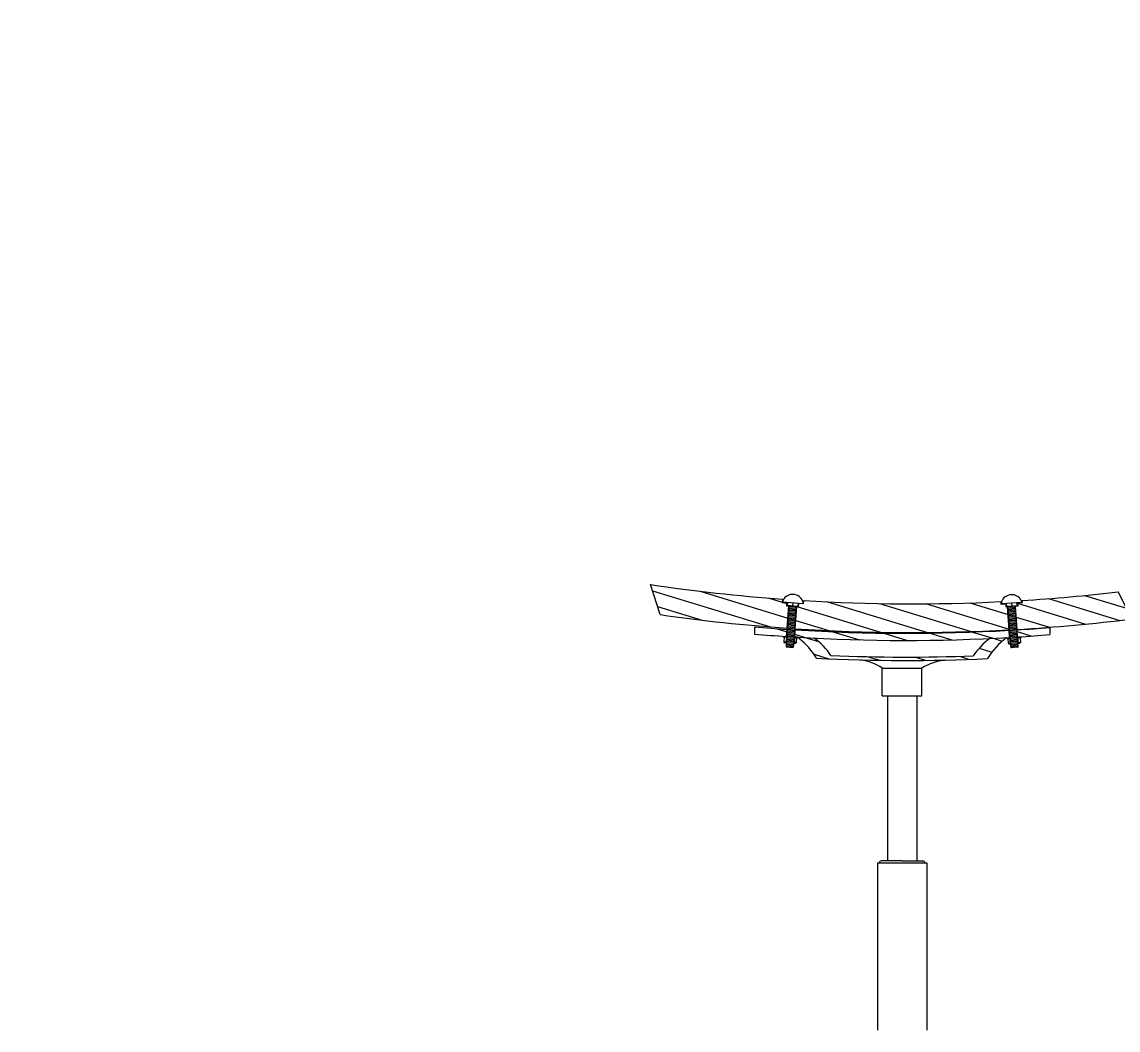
# Model space of a CAD drawing. Header units: centimetres. Extents: x 2174 to 3372, y 1015 to 1247.
# Drawn here: x 2377.3 to 2446.7, y 1086.1 to 1149.9 of the extents above; entities that cross this region are included whole.
import ezdxf

# ---------------------------------------------------------------- set-up
doc = ezdxf.new("R2010")
doc.units = ezdxf.units.CM
doc.layers.get('0').update_dxf_attribs({"color": 94})
doc.layers.add('ferramenta', color=211, linetype='Continuous')

msp = doc.modelspace()

# ---------------------------------------------------------------- hatches: boundary and pattern name
h = msp.add_hatch()
h.set_pattern_fill('ANSI31', color=253, scale=0.27, angle=118)
h.paths.add_polyline_path([(2470.074, 1099.031), (2468.8, 1098.721), (2470.084, 1098.755)], flags=17)
h.paths.add_polyline_path([(2477.818, 1099.379), (2477.818, 1102.658), (2476.455, 1102.694), (2476.455, 1098.829), (2478.68, 1098.77), (2478.694, 1099.166)])
h.paths.add_polyline_path([(2479.248, 1099.031), (2479.237, 1098.755), (2480.521, 1098.721)], flags=17)
h.paths.add_polyline_path([(2496.695, 1099.98), (2497.514, 1099.959), (2497.469, 1098.273), (2498.161, 1098.255), (2498.161, 1102.12), (2477.818, 1102.658), (2477.818, 1099.379), (2478.694, 1099.166), (2478.752, 1100.704), (2479.309, 1100.691), (2479.248, 1099.031), (2480.521, 1098.721), (2496.65, 1098.295)])
h.paths.add_polyline_path([(2497.477, 1099.912), (2496.729, 1099.931), (2496.724, 1099.769), (2497.473, 1099.75)], flags=17)
h.paths.add_polyline_path([(2497.395, 1099.752), (2496.802, 1099.767), (2496.8, 1099.692), (2497.393, 1099.677)], flags=17)
h.paths.add_polyline_path([(2497.471, 1099.675), (2496.722, 1099.694), (2496.631, 1096.246), (2497.38, 1096.226)])
h.paths.add_polyline_path([(2496.65, 1098.295), (2496.342, 1098.303), (2496.402, 1098.233), (2496.648, 1098.226)])
h.paths.add_polyline_path([(2497.777, 1098.265), (2497.469, 1098.273), (2497.467, 1098.205), (2497.713, 1098.198)])
h.paths.add_polyline_path([(2497.302, 1096.228), (2496.709, 1096.244), (2496.707, 1096.183), (2497.3, 1096.167)], flags=17)
h.paths.add_polyline_path([(2496.946, 1093.976, 1), (2501.352, 1093.976, 1)])
h.paths.add_polyline_path([(2499.07, 1093.976, 1), (2499.228, 1093.976, 1)], flags=0)
h.paths.add_polyline_path([(2498.853, 1093.976, 1), (2499.446, 1093.976, 1)], flags=0)
h.paths.add_polyline_path([(2497.528, 1093.976, 1), (2500.771, 1093.976, 1)], flags=16)
h.paths.add_polyline_path([(2499.149, 1094.272, 0.198912), (2498.939, 1094.185), (2499.094, 1094.031, -0.198912), (2499.149, 1094.054)], flags=16)
h.paths.add_polyline_path([(2498.939, 1094.185, 0.198912), (2498.853, 1093.976), (2499.07, 1093.976, -0.198912), (2499.094, 1094.031)], flags=16)
h.paths.add_polyline_path([(2499.07, 1093.976), (2498.853, 1093.976, 0.198912), (2498.939, 1093.766), (2499.094, 1093.92, -0.198912)], flags=0)
h.paths.add_polyline_path([(2499.149, 1093.897, -0.198912), (2499.094, 1093.92), (2498.939, 1093.766, 0.198912), (2499.149, 1093.679)], flags=0)
h.paths.add_polyline_path([(2499.205, 1093.92, -0.198912), (2499.149, 1093.897), (2499.149, 1093.679, 0.198912), (2499.359, 1093.766)], flags=0)
h.paths.add_polyline_path([(2499.446, 1093.976), (2499.228, 1093.976, -0.198912), (2499.205, 1093.92), (2499.359, 1093.766, 0.198912)], flags=0)
h.paths.add_polyline_path([(2499.359, 1094.185), (2499.205, 1094.031, -0.198912), (2499.228, 1093.976), (2499.446, 1093.976, 0.198912)], flags=16)
h.paths.add_polyline_path([(2499.359, 1094.185, 0.198912), (2499.149, 1094.272), (2499.149, 1094.054, -0.198912), (2499.205, 1094.031)], flags=16)
h.paths.add_polyline_path([(2501.549, 1094.066, 1), (2501.844, 1094.058, 0.516297), (2498.184, 1096.493, -0.53449), (2497.912, 1096.685), (2497.926, 1097.192, 0.414214), (2497.731, 1097.398), (2497.446, 1097.405), (2497.413, 1096.164), (2496.594, 1096.186), (2496.627, 1097.427), (2496.342, 1097.434, 0.414214), (2496.137, 1097.24), (2496.062, 1094.411, 0.414214), (2496.257, 1094.206), (2496.577, 1094.197, 0.374815), (2496.779, 1094.365, -0.904509)])
h.paths.add_polyline_path([(2425.85, 1112.922), (2425.714, 1112.931), (2425.726, 1113.122), (2425.437, 1113.142), (2425.45, 1113.352, -0.018557), (2417.092, 1114.273), (2417.701, 1112.369, 0.017868), (2425.753, 1111.515)])
h.paths.add_polyline_path([(2439.706, 1112.863), (2439.609, 1112.856), (2439.597, 1113.048), (2439.291, 1113.027), (2439.275, 1113.192, -0.027495), (2426.79, 1113.261), (2426.774, 1113.051), (2426.468, 1113.072), (2426.456, 1112.881), (2426.359, 1112.887), (2426.263, 1111.48, 0.0299), (2439.805, 1111.404)])
h.paths.add_polyline_path([(2446.708, 1113.805, -0.013456), (2440.619, 1113.267), (2440.628, 1113.118), (2440.339, 1113.098), (2440.351, 1112.907), (2440.215, 1112.897), (2440.317, 1111.433, 0.016098), (2447.582, 1112.095)])
h.paths.add_polyline_path([(2442.383, 1111.556, -0.004566), (2440.318, 1111.408), (2440.349, 1110.956, 0.004476), (2442.383, 1111.102)])
h.paths.add_polyline_path([(2439.66, 1110.915, -0.002353), (2438.589, 1110.86, 0.087497), (2437.531, 1109.759, -0.019416), (2428.525, 1109.78, 0.087442), (2427.466, 1110.88, -0.002328), (2426.408, 1110.939, -0.087497), (2427.466, 1109.838, -0.015515), (2427.611, 1109.607, 0.023913), (2438.445, 1109.584, -0.108088)])
h.paths.add_polyline_path([(2439.807, 1111.377, -0.029915), (2426.258, 1111.405), (2426.228, 1110.951), (2426.391, 1110.94, 0.02954), (2439.838, 1110.925)])
h.paths.add_polyline_path([(2425.747, 1111.437, -0.004567), (2423.683, 1111.593), (2423.683, 1111.14, 0.0045), (2425.717, 1110.985)])
h.paths.add_polyline_path([(2425.717, 1110.985, -0.00047), (2425.504, 1111), (2425.5, 1110.94), (2425.713, 1110.926)])
h.paths.add_polyline_path([(2425.713, 1110.926), (2425.551, 1110.937), (2425.53, 1110.638), (2425.692, 1110.626)])
h.paths.add_polyline_path([(2425.692, 1110.626), (2425.543, 1110.637, 0.395695), (2425.572, 1110.593), (2425.689, 1110.585)])
h.paths.add_polyline_path([(2426.304, 1110.585), (2426.203, 1110.592), (2426.2, 1110.55), (2426.269, 1110.545, 0.393114)])
h.paths.add_polyline_path([(2426.336, 1110.883), (2426.223, 1110.891), (2426.203, 1110.592), (2426.304, 1110.585), (2426.316, 1110.584)])
h.paths.add_polyline_path([(2426.391, 1110.94), (2426.228, 1110.951), (2426.223, 1110.891), (2426.336, 1110.883), (2426.387, 1110.88)])
h.paths.add_polyline_path([(2439.838, 1110.925, -0.000361), (2439.674, 1110.916), (2439.678, 1110.856), (2439.842, 1110.867)])
h.paths.add_polyline_path([(2439.842, 1110.867), (2439.729, 1110.859), (2439.749, 1110.56), (2439.862, 1110.567)])
h.paths.add_polyline_path([(2439.862, 1110.567), (2439.761, 1110.561, 0.393114), (2439.796, 1110.521), (2439.865, 1110.526)])
h.paths.add_polyline_path([(2440.522, 1110.613), (2440.373, 1110.602), (2440.376, 1110.561), (2440.493, 1110.569, 0.395695)])
h.paths.add_polyline_path([(2440.514, 1110.912), (2440.353, 1110.901), (2440.373, 1110.602), (2440.522, 1110.613), (2440.535, 1110.614)])
h.paths.add_polyline_path([(2440.562, 1110.97, -0.000468), (2440.349, 1110.956), (2440.353, 1110.901), (2440.514, 1110.912), (2440.565, 1110.916)])
h.paths.add_polyline_path([(2452.375, 1093.976, 1), (2447.969, 1093.976, 1)])
h.paths.add_polyline_path([(2448.55, 1093.976, -1), (2451.793, 1093.976, -1)], flags=16)
h.paths.add_polyline_path([(2449.875, 1093.976, -1), (2450.468, 1093.976, -1)], flags=0)
h.paths.add_polyline_path([(2450.093, 1093.976, -1), (2450.251, 1093.976, -1)], flags=0)
h.paths.add_polyline_path([(2449.962, 1094.185, 0.198912), (2449.875, 1093.976), (2450.093, 1093.976, -0.198912), (2450.116, 1094.031)], flags=16)
h.paths.add_polyline_path([(2450.116, 1093.92, -0.198912), (2450.093, 1093.976), (2449.875, 1093.976, 0.198912), (2449.962, 1093.766)], flags=0)
h.paths.add_polyline_path([(2450.172, 1093.897, -0.198912), (2450.116, 1093.92), (2449.962, 1093.766, 0.198912), (2450.172, 1093.679)], flags=0)
h.paths.add_polyline_path([(2450.228, 1093.92, -0.198912), (2450.172, 1093.897), (2450.172, 1093.679, 0.198912), (2450.382, 1093.766)], flags=0)
h.paths.add_polyline_path([(2450.468, 1093.976), (2450.251, 1093.976, -0.198912), (2450.228, 1093.92), (2450.382, 1093.766, 0.198912)], flags=0)
h.paths.add_polyline_path([(2450.382, 1094.185), (2450.228, 1094.031, -0.198912), (2450.251, 1093.976), (2450.468, 1093.976, 0.198912)], flags=16)
h.paths.add_polyline_path([(2450.382, 1094.185, 0.198912), (2450.172, 1094.272), (2450.172, 1094.054, -0.198912), (2450.228, 1094.031)], flags=16)
h.paths.add_polyline_path([(2450.172, 1094.272, 0.198912), (2449.962, 1094.185), (2450.116, 1094.031, -0.198912), (2450.172, 1094.054)], flags=16)
h.paths.add_polyline_path([(2450.251, 1093.976, 1), (2450.093, 1093.976, 1)], flags=0)
h.paths.add_polyline_path([(2452.599, 1099.694), (2451.85, 1099.675), (2451.941, 1096.226), (2452.69, 1096.246)])
h.paths.add_polyline_path([(2452.519, 1099.767), (2451.926, 1099.752), (2451.928, 1099.677), (2452.521, 1099.692)], flags=17)
h.paths.add_polyline_path([(2452.592, 1099.931), (2451.844, 1099.912), (2451.848, 1099.75), (2452.597, 1099.769)], flags=17)
h.paths.add_polyline_path([(2452.612, 1096.244), (2452.019, 1096.228), (2452.021, 1096.167), (2452.614, 1096.183)], flags=17)
h.paths.add_polyline_path([(2453.184, 1097.24, 0.414214), (2452.979, 1097.434), (2452.694, 1097.427), (2452.727, 1096.186), (2451.908, 1096.164), (2451.875, 1097.405), (2451.59, 1097.398, 0.414214), (2451.395, 1097.192), (2451.409, 1096.685, -0.53449), (2451.137, 1096.493, 0.516297), (2447.477, 1094.058, 1), (2447.772, 1094.066, -0.904509), (2452.542, 1094.365, 0.374815), (2452.744, 1094.197), (2453.064, 1094.206, 0.414214), (2453.259, 1094.411)])
h.paths.add_polyline_path([(2452.979, 1098.303), (2452.671, 1098.295), (2452.673, 1098.226), (2452.919, 1098.233)])
h.paths.add_polyline_path([(2451.852, 1098.273), (2451.544, 1098.265), (2451.608, 1098.198), (2451.854, 1098.205)])
h.paths.add_polyline_path([(2470.012, 1100.691), (2470.57, 1100.704), (2470.627, 1099.166), (2471.503, 1099.379), (2471.503, 1102.658), (2451.16, 1102.12), (2451.16, 1098.255), (2451.852, 1098.273), (2451.807, 1099.959), (2452.626, 1099.98), (2452.671, 1098.295), (2452.979, 1098.303), (2468.8, 1098.721), (2470.074, 1099.031)])
h.paths.add_polyline_path([(2472.866, 1102.694), (2471.503, 1102.658), (2471.503, 1099.379), (2470.627, 1099.166), (2470.641, 1098.77), (2472.866, 1098.829)])
h.paths.add_polyline_path([(2476.455, 1098.829), (2475.629, 1098.829), (2475.629, 1098.765), (2473.692, 1098.765), (2473.692, 1098.829), (2472.866, 1098.829, 0.291356), (2473.099, 1098.508), (2473.561, 1098.508), (2475.762, 1098.508), (2476.222, 1098.508, 0.291356)])
h.paths.add_polyline_path([(2476.455, 1103.924), (2475.629, 1103.924), (2475.629, 1098.829), (2476.455, 1098.829)])
h.paths.add_polyline_path([(2473.692, 1103.924), (2472.866, 1103.924), (2472.866, 1098.829), (2473.692, 1098.829)])
h.paths.add_polyline_path([(2473.692, 1104.157), (2473.099, 1104.157, 0.414214), (2472.866, 1103.924), (2473.692, 1103.924)])
h.paths.add_polyline_path([(2476.222, 1104.157), (2476.222, 1104.157), (2475.629, 1104.157), (2475.629, 1103.924), (2476.455, 1103.924, 0.414169)])
h.paths.add_polyline_path([(2475.594, 1127.31), (2473.727, 1127.31), (2473.727, 1098.829), (2475.594, 1098.829)])
h.paths.add_polyline_path([(2476.222, 1114.74), (2475.629, 1114.74), (2475.629, 1104.157), (2476.222, 1104.157)])
h.paths.add_polyline_path([(2473.692, 1114.74), (2473.099, 1114.74), (2473.099, 1104.157), (2473.692, 1104.157)])
h.paths.add_polyline_path([(2473.692, 1114.869), (2473.343, 1114.869, 0.414214), (2473.215, 1114.74), (2473.692, 1114.74)])
h.paths.add_polyline_path([(2475.978, 1114.869), (2475.629, 1114.869), (2475.629, 1114.74), (2476.106, 1114.74, 0.414214)])
h.paths.add_polyline_path([(2473.692, 1127.085), (2473.4, 1127.085), (2473.4, 1125.324), (2473.692, 1125.324)])
h.paths.add_polyline_path([(2475.921, 1127.085), (2475.629, 1127.085), (2475.629, 1125.324), (2475.921, 1125.324)])
h.paths.add_polyline_path([(2477.393, 1127.594), (2472.046, 1127.602, -0.113476), (2473.4, 1127.085), (2473.692, 1127.085), (2473.692, 1127.483), (2475.629, 1127.483), (2475.629, 1127.085), (2475.922, 1127.085, -0.108833)])
h.paths.add_polyline_path([(2475.594, 1127.444), (2473.727, 1127.444), (2473.727, 1127.31), (2475.594, 1127.31)], flags=17)
h.paths.add_polyline_path([(2264.126, 1115.251, -0.022073), (2254.1, 1115.299, 0.598706), (2254.041, 1113.488, 0.022392), (2264.186, 1113.438, 0.597977)])
h.paths.add_polyline_path([(2276.942, 1114.724), (2276.942, 1116.54), (2270.354, 1115.668, -0.005003), (2268.088, 1115.477, 0.599091), (2268.273, 1113.675, 0.004606), (2270.354, 1113.852)])
h.paths.add_polyline_path([(2250.139, 1115.565, -0.009381), (2245.909, 1116.002, -0.312749), (2243.102, 1118.504, -0.008624), (2242.251, 1122.319), (2240.471, 1122.319), (2241.669, 1116.929, 0.318089), (2244.495, 1114.369), (2247.715, 1113.98, 0.004962), (2249.954, 1113.765, 0.599636)])
h.paths.add_polyline_path([(2240.788, 1131.264), (2238.96, 1131.264, 0.014207), (2239.917, 1124.897), (2241.754, 1124.897, -0.01421)])
h.paths.add_polyline_path([(2240.048, 1140.209), (2238.233, 1140.209, 0.014084), (2238.677, 1133.842), (2240.502, 1133.842, -0.014085)])
h.paths.add_polyline_path([(2239.964, 1147.169), (2240.054, 1149.91), (2238.251, 1149.753), (2238.155, 1147.011, 0.00932), (2238.155, 1142.787), (2239.967, 1142.787, -0.009669)])
h.paths.add_polyline_path([(2251.849, 1115.032), (2251.714, 1115.041), (2251.725, 1115.233), (2251.436, 1115.252), (2251.449, 1115.462, -0.0029), (2250.139, 1115.565, -0.599636), (2249.954, 1113.765, 0.003979), (2251.752, 1113.625)])
h.paths.add_polyline_path([(2254.1, 1115.299, -0.00289), (2252.789, 1115.371), (2252.773, 1115.161), (2252.467, 1115.182), (2252.456, 1114.991), (2252.358, 1114.997), (2252.263, 1113.59, 0.003929), (2254.041, 1113.488, -0.598706)])
h.paths.add_polyline_path([(2265.705, 1114.973), (2265.608, 1114.966), (2265.596, 1115.158), (2265.29, 1115.137), (2265.274, 1115.302, -0.002528), (2264.126, 1115.251, -0.597977), (2264.186, 1113.438, 0.003573), (2265.804, 1113.514)])
h.paths.add_polyline_path([(2268.088, 1115.477, -0.003243), (2266.618, 1115.377), (2266.627, 1115.228), (2266.338, 1115.208), (2266.35, 1115.017), (2266.214, 1115.008), (2266.316, 1113.543, 0.004328), (2268.273, 1113.675, -0.599091)])

# ---------------------------------------------------------------- linework, layer by layer
at = {"color": 137}
for p, q in [((2417.701, 1112.369), (2417.092, 1114.273)), ((2447.582, 1112.095), (2446.708, 1113.805)), ((2425.437, 1113.142), (2425.726, 1113.122)), ((2425.714, 1112.931), (2425.85, 1112.922)), ((2425.753, 1111.515), (2425.85, 1112.922)), ((2426.263, 1111.48), (2426.359, 1112.887)), ((2426.359, 1112.887), (2426.456, 1112.881)), ((2426.774, 1113.051), (2426.468, 1113.072)), ((2439.291, 1113.027), (2439.597, 1113.048)), ((2439.706, 1112.863), (2439.609, 1112.856)), ((2439.805, 1111.404), (2439.706, 1112.863)), ((2440.351, 1112.907), (2440.215, 1112.897)), ((2440.317, 1111.433), (2440.215, 1112.897)), ((2440.628, 1113.118), (2440.339, 1113.098))]:
    msp.add_line(p, q, dxfattribs=at)
at = {"color": 137, "lineweight": 25}
for p, q in [((2425.45, 1113.352), (2425.437, 1113.142)), ((2425.726, 1113.122), (2425.714, 1112.931)), ((2426.468, 1113.072), (2426.456, 1112.881)), ((2426.79, 1113.261), (2426.774, 1113.051)), ((2439.275, 1113.192), (2439.291, 1113.027)), ((2439.597, 1113.048), (2439.609, 1112.856)), ((2440.339, 1113.098), (2440.351, 1112.907)), ((2440.619, 1113.267), (2440.628, 1113.118))]:
    msp.add_line(p, q, dxfattribs=at)
at = {"color": 137}
for centre, radius, start, end in [((2433.671, 1226.381), 113.328, 261.58738, 265.8399), ((2433.656, 1226.663), 113.61, 273.51364, 276.59726), ((2433.656, 1226.663), 113.61, 266.53529, 272.83508), ((2433.671, 1224.565), 113.328, 261.89856, 265.99311), ((2433.671, 1224.565), 113.328, 266.25202, 273.10252), ((2433.671, 1224.565), 113.328, 273.3615, 277.05051)]:
    msp.add_arc(centre, radius, start, end, dxfattribs=at)
at = {"layer": 'ferramenta', "color": 239}
for p, q in [((2425.487, 1113.293), (2425.479, 1113.17)), ((2425.479, 1113.17), (2426.736, 1113.085)), ((2425.759, 1112.959), (2426.43, 1112.913)), ((2425.877, 1112.835), (2426.322, 1112.882)), ((2425.883, 1112.914), (2426.094, 1112.936)), ((2426.744, 1113.208), (2426.736, 1113.085)), ((2439.321, 1113.184), (2439.329, 1113.061)), ((2440.586, 1113.146), (2439.329, 1113.061)), ((2440.306, 1112.935), (2439.635, 1112.889)), ((2440.188, 1112.811), (2439.743, 1112.858)), ((2440.182, 1112.89), (2439.971, 1112.912)), ((2440.578, 1113.269), (2440.586, 1113.146)), ((2425.829, 1112.128), (2426.274, 1112.175)), ((2425.835, 1112.207), (2426.279, 1112.254)), ((2425.84, 1112.285), (2426.285, 1112.332)), ((2425.845, 1112.364), (2426.29, 1112.411)), ((2425.851, 1112.443), (2426.295, 1112.489)), ((2425.856, 1112.521), (2426.301, 1112.568)), ((2425.861, 1112.6), (2426.306, 1112.646)), ((2425.867, 1112.678), (2426.311, 1112.725)), ((2425.872, 1112.757), (2426.317, 1112.804)), ((2440.193, 1112.733), (2439.748, 1112.779)), ((2440.198, 1112.654), (2439.754, 1112.701)), ((2440.204, 1112.576), (2439.759, 1112.622)), ((2440.209, 1112.497), (2439.764, 1112.544)), ((2440.214, 1112.418), (2439.77, 1112.465)), ((2440.22, 1112.34), (2439.775, 1112.387)), ((2440.225, 1112.261), (2439.78, 1112.308)), ((2440.23, 1112.183), (2439.786, 1112.229)), ((2440.236, 1112.104), (2439.791, 1112.151)), ((2425.779, 1111.423), (2426.224, 1111.47)), ((2425.784, 1111.502), (2426.229, 1111.549)), ((2425.79, 1111.58), (2426.234, 1111.627)), ((2425.795, 1111.659), (2426.24, 1111.706)), ((2425.8, 1111.738), (2426.245, 1111.784)), ((2425.806, 1111.816), (2426.25, 1111.863)), ((2425.811, 1111.895), (2426.256, 1111.941)), ((2425.816, 1111.973), (2426.261, 1112.02)), ((2425.824, 1112.05), (2426.269, 1112.097)), ((2440.241, 1112.026), (2439.796, 1112.072)), ((2440.249, 1111.949), (2439.804, 1111.996)), ((2440.254, 1111.871), (2439.809, 1111.917)), ((2440.259, 1111.792), (2439.815, 1111.839)), ((2440.265, 1111.713), (2439.82, 1111.76)), ((2440.27, 1111.635), (2439.825, 1111.682)), ((2440.275, 1111.556), (2439.831, 1111.603)), ((2440.281, 1111.478), (2439.836, 1111.524)), ((2425.5, 1110.94), (2425.504, 1111)), ((2425.713, 1110.926), (2425.5, 1110.94)), ((2425.551, 1110.937), (2425.53, 1110.638)), ((2425.717, 1110.985), (2425.689, 1110.585)), ((2425.728, 1110.718), (2426.173, 1110.765)), ((2425.734, 1110.797), (2426.178, 1110.844)), ((2425.739, 1110.875), (2426.184, 1110.922)), ((2425.744, 1110.954), (2426.189, 1111.001)), ((2425.752, 1111.031), (2426.197, 1111.077)), ((2425.758, 1111.109), (2426.202, 1111.156)), ((2425.763, 1111.188), (2426.208, 1111.234)), ((2425.768, 1111.266), (2426.213, 1111.313)), ((2425.774, 1111.345), (2426.218, 1111.391)), ((2426.227, 1110.949), (2426.2, 1110.55)), ((2426.387, 1110.88), (2426.223, 1110.891)), ((2426.336, 1110.883), (2426.316, 1110.584)), ((2426.391, 1110.94), (2426.387, 1110.88)), ((2439.674, 1110.916), (2439.678, 1110.856)), ((2439.678, 1110.856), (2439.842, 1110.867)), ((2439.729, 1110.859), (2439.749, 1110.56)), ((2439.838, 1110.925), (2439.865, 1110.526)), ((2440.286, 1111.399), (2439.841, 1111.446)), ((2440.291, 1111.321), (2439.847, 1111.367)), ((2440.297, 1111.242), (2439.852, 1111.289)), ((2440.302, 1111.163), (2439.857, 1111.21)), ((2440.307, 1111.085), (2439.863, 1111.132)), ((2440.313, 1111.006), (2439.868, 1111.053)), ((2440.321, 1110.93), (2439.876, 1110.976)), ((2440.326, 1110.851), (2439.881, 1110.898)), ((2440.331, 1110.773), (2439.887, 1110.819)), ((2440.349, 1110.956), (2440.376, 1110.561)), ((2440.353, 1110.901), (2440.565, 1110.916)), ((2440.514, 1110.913), (2440.535, 1110.614)), ((2440.565, 1110.916), (2440.562, 1110.97)), ((2425.692, 1110.626), (2425.53, 1110.638)), ((2425.689, 1110.585), (2425.572, 1110.593)), ((2425.702, 1110.325), (2426.146, 1110.372)), ((2425.702, 1110.325), (2426.099, 1110.298)), ((2425.707, 1110.404), (2426.152, 1110.451)), ((2425.712, 1110.483), (2426.157, 1110.529)), ((2425.718, 1110.561), (2426.162, 1110.608)), ((2425.723, 1110.64), (2426.168, 1110.686)), ((2426.269, 1110.545), (2426.2, 1110.55)), ((2426.316, 1110.584), (2426.203, 1110.592)), ((2439.749, 1110.56), (2439.862, 1110.567)), ((2439.796, 1110.521), (2439.865, 1110.526)), ((2440.337, 1110.694), (2439.892, 1110.741)), ((2440.342, 1110.616), (2439.897, 1110.662)), ((2440.347, 1110.537), (2439.903, 1110.584)), ((2440.353, 1110.458), (2439.908, 1110.505)), ((2440.358, 1110.38), (2439.913, 1110.427)), ((2440.363, 1110.301), (2439.919, 1110.348)), ((2440.363, 1110.301), (2439.966, 1110.274)), ((2440.373, 1110.602), (2440.535, 1110.614)), ((2440.376, 1110.561), (2440.493, 1110.569))]:
    msp.add_line(p, q, dxfattribs=at)
at = {"layer": 'ferramenta', "color": 239, "lineweight": 25}
for p, q in [((2425.772, 1113.151), (2425.759, 1112.959)), ((2426.107, 1113.128), (2426.094, 1112.936)), ((2426.442, 1113.105), (2426.43, 1112.913)), ((2439.623, 1113.081), (2439.635, 1112.889)), ((2439.958, 1113.104), (2439.971, 1112.912)), ((2440.293, 1113.126), (2440.306, 1112.935))]:
    msp.add_line(p, q, dxfattribs=at)
at = {"layer": 'ferramenta', "color": 137}
for p, q in [((2423.683, 1111.593), (2423.683, 1111.14)), ((2442.383, 1111.556), (2442.383, 1111.102)), ((2425.717, 1110.985), (2425.747, 1111.437)), ((2426.228, 1110.951), (2426.258, 1111.405)), ((2426.391, 1110.94), (2426.228, 1110.951)), ((2439.838, 1110.925), (2439.807, 1111.377)), ((2440.349, 1110.956), (2440.318, 1111.408)), ((2431.768, 1108.985), (2434.288, 1108.985)), ((2431.768, 1107.224), (2431.768, 1108.985)), ((2434.288, 1107.224), (2434.288, 1108.985)), ((2431.768, 1107.224), (2434.288, 1107.224)), ((2432.095, 1107.224), (2432.095, 1096.768)), ((2433.961, 1107.224), (2433.961, 1096.768)), ((2431.467, 1096.64), (2434.589, 1096.64)), ((2431.467, 1096.64), (2431.467, 1086.057)), ((2433.028, 1096.768), (2431.711, 1096.768)), ((2433.028, 1096.768), (2434.345, 1096.768)), ((2434.589, 1096.64), (2434.589, 1086.057))]:
    msp.add_line(p, q, dxfattribs=at)
at = {"layer": 'ferramenta', "color": 239}
for centre, radius, start, end in [((2426.096, 1112.964), 0.692, 20.59815, 151.63283), ((2439.969, 1112.94), 0.692, 28.36717, 159.40185), ((2425.581, 1110.63), 0.0385, 170.84834, 256.69027), ((2426.265, 1110.584), 0.0385, 275.53345, 1.37537), ((2439.8, 1110.56), 0.0385, 178.62463, 264.46655), ((2440.485, 1110.606), 0.0385, 283.30973, 9.15166)]:
    msp.add_arc(centre, radius, start, end, dxfattribs=at)
at = {"layer": 'ferramenta', "color": 239, "lineweight": 25}
for centre, radius, start, end in [((2425.902, 1112.871), 0.0435, 141.08091, 235.04297), ((2425.908, 1112.95), 0.0435, 177.08814, 235.04297), ((2426.008, 1112.786), 0.179, 134.23675, 141.00367), ((2426.297, 1112.842), 0.0434, 297.16164, 31.15275), ((2426.302, 1112.921), 0.0435, 297.18804, 357.86636), ((2426.184, 1112.774), 0.176, 31.15717, 38.06445), ((2439.763, 1112.897), 0.0435, 182.13364, 242.81196), ((2439.881, 1112.75), 0.176, 141.93555, 148.84283), ((2440.157, 1112.925), 0.0435, 304.95703, 2.91186), ((2440.057, 1112.761), 0.179, 38.99633, 45.76325), ((2440.163, 1112.847), 0.0435, 304.95703, 38.91909), ((2425.854, 1112.164), 0.0435, 141.01978, 235.08114), ((2425.86, 1112.243), 0.0435, 141.09099, 235.01915), ((2425.954, 1112.084), 0.171, 134.00342, 141.06583), ((2425.865, 1112.321), 0.0435, 141.08798, 235.05448), ((2425.965, 1112.157), 0.179, 134.24037, 141.00728), ((2425.87, 1112.4), 0.0435, 141.08666, 235.02583), ((2425.965, 1112.241), 0.172, 134.04581, 141.10084), ((2425.876, 1112.478), 0.0435, 141.102, 234.99891), ((2425.972, 1112.317), 0.174, 134.01499, 140.94355), ((2425.881, 1112.557), 0.0435, 141.07876, 235.04702), ((2425.981, 1112.393), 0.179, 134.24037, 141.00728), ((2425.886, 1112.635), 0.0435, 141.07961, 235.04427), ((2425.984, 1112.474), 0.175, 134.17018, 141.07747), ((2425.892, 1112.714), 0.0434, 140.99653, 235.14706), ((2425.995, 1112.547), 0.183, 134.30693, 140.93348), ((2425.897, 1112.792), 0.0434, 141.07827, 235.06938), ((2426, 1112.626), 0.183, 134.30693, 140.93348), ((2426, 1112.709), 0.176, 134.16656, 141.07385), ((2426.249, 1112.135), 0.0435, 297.24625, 31.06701), ((2426.254, 1112.214), 0.0435, 297.14988, 31.21124), ((2426.144, 1112.073), 0.165, 30.9466, 38.27502), ((2426.259, 1112.292), 0.0435, 297.21186, 31.14003), ((2426.145, 1112.148), 0.171, 31.16518, 38.2276), ((2426.265, 1112.371), 0.0435, 297.17654, 31.14304), ((2426.144, 1112.222), 0.179, 31.22373, 37.99065), ((2426.27, 1112.449), 0.0435, 297.20518, 31.14435), ((2426.155, 1112.305), 0.172, 31.13017, 38.18521), ((2426.275, 1112.528), 0.0435, 297.23211, 31.12901), ((2426.158, 1112.381), 0.174, 31.28746, 38.21602), ((2426.281, 1112.607), 0.0435, 297.184, 31.15226), ((2426.16, 1112.458), 0.179, 31.22373, 37.99065), ((2426.286, 1112.685), 0.0435, 297.18675, 31.1514), ((2426.168, 1112.538), 0.175, 31.15355, 38.06083), ((2426.292, 1112.764), 0.0434, 297.08396, 31.23449), ((2426.167, 1112.613), 0.183, 31.29753, 37.92408), ((2426.172, 1112.691), 0.183, 31.29753, 37.92408), ((2439.768, 1112.818), 0.0434, 148.84725, 242.83836), ((2439.773, 1112.739), 0.0434, 148.76551, 242.91604), ((2439.779, 1112.661), 0.0435, 148.8486, 242.81325), ((2439.893, 1112.667), 0.183, 142.07592, 148.70247), ((2439.784, 1112.582), 0.0435, 148.84774, 242.816), ((2439.898, 1112.588), 0.183, 142.07592, 148.70247), ((2439.79, 1112.504), 0.0435, 148.87099, 242.76789), ((2439.897, 1112.514), 0.175, 141.93917, 148.84645), ((2439.795, 1112.425), 0.0435, 148.85565, 242.79482), ((2439.905, 1112.433), 0.179, 142.00935, 148.77627), ((2439.8, 1112.347), 0.0435, 148.85696, 242.82346), ((2439.907, 1112.357), 0.174, 141.78398, 148.71254), ((2439.806, 1112.268), 0.0435, 148.85997, 242.78814), ((2439.91, 1112.28), 0.172, 141.81479, 148.86983), ((2439.811, 1112.19), 0.0435, 148.78876, 242.85012), ((2439.921, 1112.198), 0.179, 142.00935, 148.77627), ((2439.92, 1112.123), 0.171, 141.7724, 148.83482), ((2439.921, 1112.048), 0.165, 141.72498, 149.0534), ((2440.065, 1112.685), 0.176, 38.92615, 45.83344), ((2440.168, 1112.768), 0.0434, 304.93062, 38.92173), ((2440.065, 1112.602), 0.183, 39.06652, 45.69307), ((2440.173, 1112.69), 0.0434, 304.85294, 39.00347), ((2440.07, 1112.523), 0.183, 39.06652, 45.69307), ((2440.179, 1112.611), 0.0435, 304.95573, 38.92039), ((2440.081, 1112.45), 0.175, 38.92253, 45.82982), ((2440.184, 1112.533), 0.0435, 304.95298, 38.92124), ((2440.084, 1112.369), 0.179, 38.99272, 45.75963), ((2440.189, 1112.454), 0.0435, 305.00109, 38.898), ((2440.093, 1112.293), 0.174, 39.05645, 45.98501), ((2440.195, 1112.375), 0.0435, 304.97417, 38.91334), ((2440.1, 1112.216), 0.172, 38.89916, 45.95419), ((2440.2, 1112.297), 0.0435, 304.94552, 38.91202), ((2440.1, 1112.133), 0.179, 38.99272, 45.75963), ((2440.205, 1112.218), 0.0435, 304.98085, 38.90901), ((2440.111, 1112.06), 0.171, 38.93417, 45.99658), ((2440.211, 1112.14), 0.0435, 304.91886, 38.98022), ((2425.804, 1111.459), 0.0435, 141.102, 234.99891), ((2425.809, 1111.537), 0.0435, 141.07876, 235.04702), ((2425.909, 1111.374), 0.179, 134.24037, 141.00728), ((2425.815, 1111.616), 0.0435, 141.07961, 235.04427), ((2425.912, 1111.455), 0.175, 134.17018, 141.07747), ((2425.82, 1111.695), 0.0434, 140.99653, 235.14706), ((2425.923, 1111.528), 0.183, 134.30693, 140.93348), ((2425.825, 1111.773), 0.0434, 141.07827, 235.06938), ((2425.928, 1111.607), 0.183, 134.30693, 140.93348), ((2425.831, 1111.852), 0.0435, 141.08091, 235.04297), ((2425.928, 1111.69), 0.176, 134.16656, 141.07385), ((2425.836, 1111.93), 0.0434, 141.06441, 235.07918), ((2425.936, 1111.766), 0.179, 134.23675, 141.00367), ((2425.844, 1112.007), 0.0433, 140.99491, 231.01556), ((2425.941, 1111.845), 0.179, 134.23675, 141.00367), ((2425.849, 1112.085), 0.0435, 141.16401, 234.98477), ((2425.949, 1111.921), 0.179, 134.26378, 141.0307), ((2425.944, 1112.009), 0.165, 133.956, 141.28442), ((2426.204, 1111.509), 0.0435, 297.23211, 31.12901), ((2426.086, 1111.362), 0.174, 31.28746, 38.21602), ((2426.209, 1111.587), 0.0435, 297.184, 31.15226), ((2426.088, 1111.438), 0.179, 31.22373, 37.99065), ((2426.214, 1111.666), 0.0435, 297.18675, 31.1514), ((2426.096, 1111.519), 0.175, 31.15355, 38.06083), ((2426.22, 1111.744), 0.0434, 297.08396, 31.23449), ((2426.095, 1111.593), 0.183, 31.29753, 37.92408), ((2426.225, 1111.823), 0.0434, 297.16164, 31.15275), ((2426.101, 1111.672), 0.183, 31.29753, 37.92408), ((2426.23, 1111.901), 0.0435, 297.18804, 31.1501), ((2426.112, 1111.755), 0.176, 31.15717, 38.06445), ((2426.236, 1111.98), 0.0434, 297.15184, 31.16661), ((2426.114, 1111.831), 0.179, 31.22735, 37.99427), ((2426.248, 1112.057), 0.0396, 289.40589, 33.51079), ((2426.12, 1111.91), 0.179, 31.22735, 37.99427), ((2426.127, 1111.986), 0.179, 31.20032, 37.96723), ((2439.816, 1112.111), 0.0435, 148.93299, 242.75375), ((2439.817, 1112.033), 0.0396, 146.48921, 250.59411), ((2439.938, 1111.962), 0.179, 142.03277, 148.79968), ((2439.829, 1111.956), 0.0434, 148.83339, 242.84816), ((2439.835, 1111.877), 0.0435, 148.8499, 242.81196), ((2439.945, 1111.885), 0.179, 142.00573, 148.77265), ((2439.951, 1111.807), 0.179, 142.00573, 148.77265), ((2439.84, 1111.799), 0.0434, 148.84725, 242.83836), ((2439.845, 1111.72), 0.0434, 148.76551, 242.91604), ((2439.953, 1111.73), 0.176, 141.93555, 148.84283), ((2439.851, 1111.642), 0.0435, 148.8486, 242.81325), ((2439.965, 1111.648), 0.183, 142.07592, 148.70247), ((2439.97, 1111.569), 0.183, 142.07592, 148.70247), ((2439.856, 1111.563), 0.0435, 148.84774, 242.816), ((2439.861, 1111.484), 0.0435, 148.87099, 242.76789), ((2439.969, 1111.495), 0.175, 141.93917, 148.84645), ((2439.977, 1111.414), 0.179, 142.00935, 148.77627), ((2440.121, 1111.985), 0.165, 38.71558, 46.044), ((2440.216, 1112.061), 0.0435, 305.01523, 38.83599), ((2440.116, 1111.897), 0.179, 38.9693, 45.73622), ((2440.222, 1111.983), 0.0433, 308.98444, 39.00509), ((2440.124, 1111.821), 0.179, 38.99633, 45.76325), ((2440.229, 1111.906), 0.0434, 304.92082, 38.93559), ((2440.129, 1111.742), 0.179, 38.99633, 45.76325), ((2440.235, 1111.828), 0.0435, 304.95703, 38.91909), ((2440.137, 1111.666), 0.176, 38.92615, 45.83344), ((2440.24, 1111.749), 0.0434, 304.93062, 38.92173), ((2440.137, 1111.582), 0.183, 39.06652, 45.69307), ((2440.245, 1111.67), 0.0434, 304.85294, 39.00347), ((2440.142, 1111.504), 0.183, 39.06652, 45.69307), ((2440.251, 1111.592), 0.0435, 304.95573, 38.92039), ((2440.153, 1111.43), 0.175, 38.92253, 45.82982), ((2440.256, 1111.513), 0.0435, 304.95298, 38.92124), ((2440.156, 1111.349), 0.179, 38.99272, 45.75963), ((2440.261, 1111.435), 0.0435, 305.00109, 38.898), ((2425.753, 1110.754), 0.0434, 141.07827, 235.06938), ((2425.759, 1110.832), 0.0435, 141.08091, 235.04297), ((2425.856, 1110.671), 0.176, 134.16656, 141.07385), ((2425.764, 1110.911), 0.0434, 141.06441, 235.07918), ((2425.864, 1110.747), 0.179, 134.23675, 141.00367), ((2425.772, 1110.988), 0.0433, 140.99491, 231.01556), ((2425.869, 1110.826), 0.179, 134.23675, 141.00367), ((2425.777, 1111.066), 0.0435, 141.16401, 234.98477), ((2425.877, 1110.902), 0.179, 134.26378, 141.0307), ((2425.782, 1111.145), 0.0435, 141.01978, 235.08114), ((2425.872, 1110.99), 0.165, 133.956, 141.28442), ((2425.788, 1111.223), 0.0435, 141.09099, 235.01915), ((2425.882, 1111.064), 0.171, 134.00342, 141.06583), ((2425.793, 1111.302), 0.0435, 141.08798, 235.05448), ((2425.893, 1111.138), 0.179, 134.24037, 141.00728), ((2425.799, 1111.38), 0.0435, 141.08666, 235.02583), ((2425.893, 1111.221), 0.172, 134.04581, 141.10084), ((2425.9, 1111.298), 0.174, 134.01499, 140.94355), ((2426.153, 1110.804), 0.0434, 297.16164, 31.15275), ((2426.029, 1110.652), 0.183, 31.29753, 37.92408), ((2426.158, 1110.882), 0.0435, 297.18804, 31.1501), ((2426.04, 1110.735), 0.176, 31.15717, 38.06445), ((2426.164, 1110.961), 0.0434, 297.15184, 31.16661), ((2426.042, 1110.812), 0.179, 31.22735, 37.99427), ((2426.176, 1111.038), 0.0396, 289.40589, 33.51079), ((2426.048, 1110.89), 0.179, 31.22735, 37.99427), ((2426.177, 1111.116), 0.0435, 297.24625, 31.06701), ((2426.056, 1110.967), 0.179, 31.20032, 37.96723), ((2426.182, 1111.194), 0.0435, 297.14988, 31.21124), ((2426.072, 1111.053), 0.165, 30.9466, 38.27502), ((2426.188, 1111.273), 0.0435, 297.21186, 31.14003), ((2426.073, 1111.128), 0.171, 31.16518, 38.2276), ((2426.193, 1111.352), 0.0435, 297.17654, 31.14304), ((2426.072, 1111.203), 0.179, 31.22373, 37.99065), ((2426.198, 1111.43), 0.0435, 297.20518, 31.14435), ((2426.083, 1111.285), 0.172, 31.13017, 38.18521), ((2439.867, 1111.406), 0.0435, 148.85565, 242.79482), ((2439.979, 1111.338), 0.174, 141.78398, 148.71254), ((2439.872, 1111.327), 0.0435, 148.85696, 242.82346), ((2439.877, 1111.249), 0.0435, 148.85997, 242.78814), ((2439.982, 1111.261), 0.172, 141.81479, 148.86983), ((2439.883, 1111.17), 0.0435, 148.78876, 242.85012), ((2439.993, 1111.178), 0.179, 142.00935, 148.77627), ((2439.992, 1111.104), 0.171, 141.7724, 148.83482), ((2439.888, 1111.092), 0.0435, 148.93299, 242.75375), ((2439.889, 1111.014), 0.0396, 146.48921, 250.59411), ((2439.993, 1111.029), 0.165, 141.72498, 149.0534), ((2440.009, 1110.943), 0.179, 142.03277, 148.79968), ((2439.901, 1110.937), 0.0434, 148.83339, 242.84816), ((2439.907, 1110.858), 0.0435, 148.8499, 242.81196), ((2440.017, 1110.866), 0.179, 142.00573, 148.77265), ((2439.912, 1110.779), 0.0434, 148.84725, 242.83836), ((2440.023, 1110.788), 0.179, 142.00573, 148.77265), ((2440.025, 1110.711), 0.176, 141.93555, 148.84283), ((2440.165, 1111.274), 0.174, 39.05645, 45.98501), ((2440.266, 1111.356), 0.0435, 304.97417, 38.91334), ((2440.172, 1111.197), 0.172, 38.89916, 45.95419), ((2440.272, 1111.278), 0.0435, 304.94552, 38.91202), ((2440.172, 1111.114), 0.179, 38.99272, 45.75963), ((2440.277, 1111.199), 0.0435, 304.98085, 38.90901), ((2440.183, 1111.04), 0.171, 38.93417, 45.99658), ((2440.283, 1111.121), 0.0435, 304.91886, 38.98022), ((2440.193, 1110.966), 0.165, 38.71558, 46.044), ((2440.288, 1111.042), 0.0435, 305.01523, 38.83599), ((2440.188, 1110.878), 0.179, 38.9693, 45.73622), ((2440.293, 1110.963), 0.0433, 308.98444, 39.00509), ((2440.196, 1110.801), 0.179, 38.99633, 45.76325), ((2440.301, 1110.887), 0.0434, 304.92082, 38.93559), ((2440.201, 1110.723), 0.179, 38.99633, 45.76325), ((2440.306, 1110.808), 0.0435, 304.95703, 38.91909), ((2440.209, 1110.647), 0.176, 38.92615, 45.83344), ((2425.727, 1110.361), 0.0435, 141.08666, 235.02583), ((2425.732, 1110.44), 0.0435, 141.102, 234.99891), ((2425.828, 1110.278), 0.174, 134.01499, 140.94355), ((2425.737, 1110.518), 0.0435, 141.07876, 235.04702), ((2425.837, 1110.354), 0.179, 134.24037, 141.00728), ((2425.743, 1110.597), 0.0435, 141.07961, 235.04427), ((2425.748, 1110.675), 0.0434, 140.99653, 235.14706), ((2425.84, 1110.435), 0.175, 134.17018, 141.07747), ((2425.851, 1110.509), 0.183, 134.30693, 140.93348), ((2425.856, 1110.587), 0.183, 134.30693, 140.93348), ((2426.106, 1110.346), 0.0481, 261.37659, 32.98328), ((2426.126, 1110.411), 0.0435, 297.20518, 31.14435), ((2426.132, 1110.489), 0.0435, 297.23211, 31.12901), ((2426.015, 1110.343), 0.174, 31.28746, 38.21602), ((2426.137, 1110.568), 0.0435, 297.184, 31.15226), ((2426.016, 1110.419), 0.179, 31.22373, 37.99065), ((2426.142, 1110.647), 0.0435, 297.18675, 31.1514), ((2426.024, 1110.5), 0.175, 31.15355, 38.06083), ((2426.148, 1110.725), 0.0434, 297.08396, 31.23449), ((2426.023, 1110.574), 0.183, 31.29753, 37.92408), ((2439.917, 1110.701), 0.0434, 148.76551, 242.91604), ((2439.923, 1110.622), 0.0435, 148.8486, 242.81325), ((2440.036, 1110.628), 0.183, 142.07592, 148.70247), ((2439.928, 1110.544), 0.0435, 148.84774, 242.816), ((2440.042, 1110.55), 0.183, 142.07592, 148.70247), ((2439.933, 1110.465), 0.0435, 148.87099, 242.76789), ((2440.041, 1110.475), 0.175, 141.93917, 148.84645), ((2439.939, 1110.387), 0.0435, 148.85565, 242.79482), ((2440.049, 1110.395), 0.179, 142.00935, 148.77627), ((2440.05, 1110.319), 0.174, 141.78398, 148.71254), ((2439.959, 1110.322), 0.0481, 147.01672, 278.62341), ((2440.312, 1110.73), 0.0434, 304.93062, 38.92173), ((2440.209, 1110.563), 0.183, 39.06652, 45.69307), ((2440.317, 1110.651), 0.0434, 304.85294, 39.00347), ((2440.214, 1110.485), 0.183, 39.06652, 45.69307), ((2440.322, 1110.573), 0.0435, 304.95573, 38.92039), ((2440.225, 1110.411), 0.175, 38.92253, 45.82982), ((2440.328, 1110.494), 0.0435, 304.95298, 38.92124), ((2440.228, 1110.33), 0.179, 38.99272, 45.75963), ((2440.333, 1110.415), 0.0435, 305.00109, 38.898), ((2440.237, 1110.254), 0.174, 39.05645, 45.98501), ((2440.338, 1110.337), 0.0435, 304.97417, 38.91334)]:
    msp.add_arc(centre, radius, start, end, dxfattribs=at)
at = {"layer": 'ferramenta', "color": 137}
for centre, radius, start, end in [((2433.262, 1224.516), 113.328, 265.15133, 266.19811), ((2433.262, 1224.516), 113.328, 273.56987, 274.61631), ((2433.262, 1224.062), 113.328, 265.15133, 266.18255), ((2433.262, 1224.516), 113.328, 266.45703, 273.31095), ((2433.239, 1224.628), 113.894, 266.55294, 273.32115), ((2423.815, 1107.387), 4.398, 33.87023, 53.87222), ((2424.873, 1107.328), 4.398, 33.87023, 53.87222), ((2441.183, 1107.307), 4.398, 126.12778, 146.12977), ((2442.095, 1107.472), 4.217, 125.27416, 149.94003), ((2433.239, 1224.628), 113.894, 273.5788, 274.60455), ((2433.262, 1222.793), 113.328, 267.14217, 272.62149), ((2433.304, 1225.691), 116.009, 267.6387, 272.08788), ((2429.966, 1106.298), 3.235, 56.1628, 82.05881), ((2436.18, 1105.9), 3.618, 96.65848, 121.51767), ((2431.711, 1096.64), 0.128, 90, 180), ((2434.345, 1096.64), 0.128, 0, 90)]:
    msp.add_arc(centre, radius, start, end, dxfattribs=at)
at = {"layer": 'ferramenta'}
msp.add_arc((2423.815, 1107.387), 4.398, 30.31464, 33.87023, dxfattribs=at)

doc.saveas('drawing.dxf')
